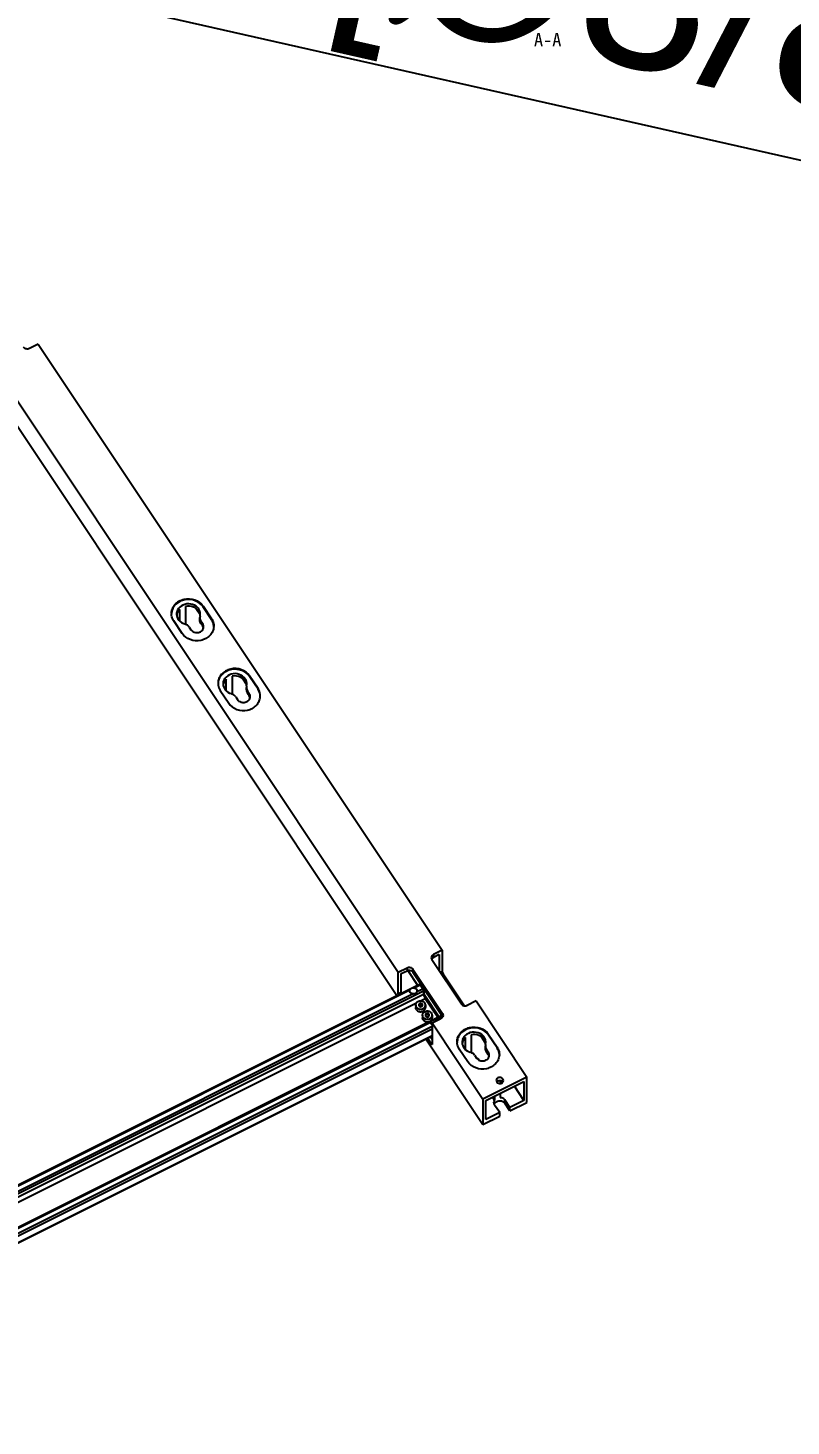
# Model space of a CAD drawing. Header units: millimetres. Extents: x 710 to 26878, y 589 to 5187.
# Drawn here: x 12131.1 to 12356.5, y 997.9 to 1411 of the extents above; entities that cross this region are included whole.
import ezdxf

# ---------------------------------------------------------------- set-up
doc = ezdxf.new("R2010")
doc.units = ezdxf.units.MM
doc.layers.add('02___PRT_ALL_AXES', color=7, linetype='Continuous')
doc.styles.get("Standard").update_dxf_attribs({"font": 'arial.ttf'})
doc.dimstyles.new('ISO-25', dxfattribs={"dimtxt": 50, "dimasz": 50, "dimexe": 1.25, "dimexo": 0.625, "dimtad": 1, "dimtxsty": 'Standard', "dimcen": 2.5, "dimadec": 0, "dimazin": 0, "dimtfac": 1, "dimtmove": 0, "dimatfit": 3, "dimfxl": 1, "dimarcsym": 0})

# ---------------------------------------------------------------- blocks, each defined once
blk = doc.blocks.new('*D145')
at = {"color": 0, "lineweight": -2, "transparency": 16777216}
for p, q in [((11954.53, 1463.33), (11905.76, 1474.36)), ((12003.29, 1452.31), (12011.1, 1450.54)), ((12422.23, 1357.59), (12059.87, 1439.52))]:
    blk.add_line(p, q, dxfattribs=at)
at = {"color": 0, "transparency": 16777216}
for points in [[(11956.36, 1471.46), (11952.69, 1455.21), (12003.29, 1452.31)], [(12061.7, 1447.65), (12058.03, 1431.39), (12011.1, 1450.54)]]:
    blk.add_solid(points, dxfattribs=at)
at = {"layer": 'Defpoints', "color": 0, "transparency": 16777216}
for p in [(12003.29, 1452.31), (12011.1, 1450.54)]:
    blk.add_point(p, dxfattribs=at)
at = {"color": 0, "transparency": 16777216, "insert": (12272.82, 1425.7), "char_height": 50, "attachment_point": 5, "rotation": 347.2603}
blk.add_mtext('∅8 [∅3/8"]', dxfattribs=at)

msp = doc.modelspace()

# ---------------------------------------------------------------- linework, layer by layer
at = {"color": 7, "linetype": 'Continuous'}
for p, q in [((12134.0949, 1317.5385), (12131.4968, 1316.2394)), ((12134.0949, 1317.5385), (12253.4699, 1138.476)), ((12121.1045, 1311.0433), (12240.4795, 1131.9808)), ((12119.259, 1306.3115), (12240.075, 1125.0875)), ((12177.6637, 1240.052), (12177.6637, 1234.7796)), ((12181.9246, 1237.5619), (12180.6919, 1239.411)), ((12182.8048, 1240.1434), (12182.8048, 1239.9434)), ((12182.8048, 1240.1434), (12185.3048, 1236.3934)), ((12185.3048, 1236.1934), (12182.8048, 1239.9434)), ((12176.6446, 1232.0633), (12174.1446, 1235.8133)), ((12175.9316, 1235.755), (12175.9316, 1239.1859)), ((12181.9056, 1237.1788), (12181.8562, 1236.7505)), ((12181.8562, 1236.0755), (12181.8562, 1236.7505)), ((12181.9056, 1237.1788), (12181.9741, 1237.7784)), ((12182.1911, 1235.6679), (12182.1911, 1234.9929)), ((12182.7068, 1234.8944), (12182.1911, 1235.6679)), ((12185.3048, 1236.3934), (12185.3048, 1236.1934)), ((12178.727, 1233.9359), (12179.2427, 1233.1623)), ((12182.7068, 1234.2194), (12182.1911, 1234.9929)), ((12182.7068, 1234.8944), (12182.7068, 1234.2194)), ((12191.4137, 1219.427), (12191.4137, 1214.1546)), ((12195.6957, 1216.9052), (12194.4286, 1218.8058)), ((12196.5548, 1219.5184), (12196.5548, 1219.3184)), ((12199.0548, 1215.7684), (12196.5548, 1219.5184)), ((12199.0548, 1215.5684), (12196.5548, 1219.3184)), ((12187.8946, 1215.1883), (12190.3946, 1211.4383)), ((12189.6816, 1215.13), (12189.6816, 1218.5609)), ((12195.6556, 1216.5538), (12195.6062, 1216.1255)), ((12195.6062, 1215.4505), (12195.6062, 1216.1255)), ((12195.6556, 1216.5538), (12195.7241, 1217.1534)), ((12195.9411, 1215.0429), (12195.9411, 1214.3679)), ((12196.4568, 1214.2694), (12195.9411, 1215.0429)), ((12199.0548, 1215.7684), (12199.0548, 1215.5684)), ((12192.477, 1213.3109), (12192.9927, 1212.5373)), ((12196.4568, 1213.5944), (12195.9411, 1214.3679)), ((12196.4568, 1214.2694), (12196.4568, 1213.5944)), ((12253.4699, 1138.476), (12250.8718, 1137.1769)), ((12250.8718, 1137.1769), (12250.8718, 1136.3019)), ((12252.6039, 1137.168), (12250.8718, 1136.3019)), ((12252.6039, 1137.168), (12252.6039, 1132.4138)), ((12253.4699, 1138.476), (12253.4699, 1132.151)), ((12240.4795, 1131.9808), (12243.0776, 1133.2798)), ((12240.4795, 1125.6558), (12240.4795, 1131.9808)), ((12241.3456, 1131.5388), (12243.0776, 1132.4048)), ((12243.0776, 1133.2798), (12243.0776, 1132.4048)), ((12243.3213, 1132.4765), (12246.2042, 1128.1521)), ((12244.7851, 1132.8836), (12253.5351, 1119.7586)), ((12244.7851, 1132.8836), (12244.7851, 1132.0086)), ((12244.7851, 1132.0086), (12253.5351, 1118.8836)), ((12250.4143, 1135.6982), (12259.1643, 1122.5732)), ((12252.9518, 1131.8919), (12253.4699, 1132.151)), ((12007.6166, 1008.8583), (12246.7356, 1128.4178)), ((12241.3456, 1126.0888), (12241.3456, 1131.5388)), ((12245.214, 1127.348), (12246.9592, 1128.2206)), ((12246.7356, 1128.4178), (12246.772, 1128.4171)), ((12247.0821, 1128.3021), (12246.772, 1128.4171)), ((12247.1757, 1128.2039), (12246.9592, 1128.2206)), ((12246.9592, 1128.2206), (12247.7092, 1127.0956)), ((12247.0821, 1128.3021), (12247.1132, 1128.2808)), ((12247.1757, 1128.2039), (12247.9257, 1127.0789)), ((12253.3268, 1131.3294), (12253.7199, 1131.526)), ((12253.7199, 1131.526), (12260.0287, 1122.0628)), ((12008.8961, 1006.9391), (12247.9592, 1126.4706)), ((12009.3961, 1006.1891), (12247.9592, 1125.4706)), ((12240.4795, 1125.6558), (12241.3456, 1126.0888)), ((12245.964, 1126.223), (12247.7092, 1127.0956)), ((12247.0311, 1123.5066), (12248.4592, 1124.2206)), ((12247.9257, 1127.0789), (12247.7092, 1127.0956)), ((12247.7092, 1127.0956), (12247.8048, 1126.9331)), ((12247.9257, 1127.0789), (12247.9882, 1126.9684)), ((12248.0507, 1126.7664), (12247.9592, 1126.4706)), ((12247.9592, 1126.4706), (12247.9592, 1125.4706)), ((12248.0507, 1125.7664), (12247.9592, 1125.4706)), ((12247.9882, 1126.9684), (12248.034, 1126.8539)), ((12248.0507, 1126.7664), (12248.0507, 1125.7664)), ((12248.195, 1125.1659), (12252.4542, 1118.7771)), ((12248.6757, 1124.2039), (12248.4592, 1124.2206)), ((12248.4592, 1124.2206), (12252.1797, 1118.6399)), ((12248.6757, 1124.2039), (12252.3337, 1118.7169)), ((12010.1461, 1005.0641), (12245.8741, 1122.9281)), ((12247.0776, 1122.8384), (12246.519, 1122.5591)), ((12246.519, 1122.5591), (12246.519, 1122.0005)), ((12247.0776, 1122.4384), (12246.519, 1122.1591)), ((12246.519, 1122.0005), (12247.0776, 1121.7212)), ((12247.6362, 1122.5591), (12247.0776, 1122.8384)), ((12247.0776, 1122.8384), (12247.0776, 1122.4384)), ((12247.6362, 1122.1591), (12247.0776, 1122.4384)), ((12247.0776, 1121.7212), (12247.6362, 1122.0005)), ((12247.6362, 1122.0005), (12247.6362, 1122.5591)), ((12249.0776, 1119.8384), (12248.519, 1119.5591)), ((12249.6362, 1119.5591), (12249.0776, 1119.8384)), ((12249.0776, 1119.8384), (12249.0776, 1119.4384)), ((12253.5351, 1119.7586), (12253.5351, 1118.8836)), ((12263.4699, 1123.476), (12260.8718, 1122.1769)), ((12263.4699, 1123.476), (12278.4699, 1100.976)), ((12013.9426, 999.5213), (12252.9856, 1119.0428)), ((12248.519, 1119.5591), (12248.519, 1119.0005)), ((12249.0776, 1119.4384), (12248.519, 1119.1591)), ((12248.519, 1119.0005), (12249.0776, 1118.7212)), ((12249.6362, 1119.1591), (12249.0776, 1119.4384)), ((12249.0776, 1118.7212), (12249.6362, 1119.0005)), ((12249.6362, 1119.0005), (12249.6362, 1119.5591)), ((12250.4795, 1116.9808), (12253.0776, 1118.2798)), ((12250.4795, 1116.9808), (12265.4795, 1094.4808)), ((12250.4795, 1116.9808), (12250.4795, 1110.6558)), ((12251.464, 1117.973), (12253.2092, 1118.8456)), ((12252.9856, 1119.0428), (12253.022, 1119.0421)), ((12253.3321, 1118.9271), (12253.022, 1119.0421)), ((12253.4257, 1118.8289), (12253.2092, 1118.8456)), ((12253.2092, 1118.8456), (12253.4298, 1118.5146)), ((12253.3321, 1118.9271), (12253.3632, 1118.9058)), ((12253.4257, 1118.8289), (12253.5188, 1118.6892)), ((12018.8267, 999.4044), (12250.4795, 1115.2308)), ((12019.8267, 997.9044), (12250.4795, 1113.2308)), ((12019.8562, 997.8601), (12250.4795, 1113.1718)), ((12248.634, 1112.249), (12265.4795, 1086.9808)), ((12249.0965, 1112.4803), (12250.2295, 1110.7808)), ((12249.9626, 1112.9133), (12250.4795, 1112.1378)), ((12250.0001, 1112.932), (12250.4795, 1112.2128)), ((12260.3066, 1109.1925), (12260.3066, 1112.6234)), ((12262.0387, 1113.4895), (12262.0387, 1108.2171)), ((12266.2996, 1110.9994), (12265.0669, 1112.8485)), ((12250.4795, 1110.9058), (12250.2295, 1110.7808)), ((12250.4795, 1110.6558), (12250.4531, 1110.5836)), ((12278.4699, 1100.976), (12265.4795, 1094.4808)), ((12266.3456, 1094.0388), (12277.6039, 1099.668)), ((12270.6227, 1100.0017), (12270.6227, 1099.099)), ((12277.6039, 1099.668), (12277.6039, 1094.043)), ((12278.4699, 1093.476), (12278.4699, 1100.976)), ((12268.2962, 1095.0141), (12268.8906, 1094.1225)), ((12268.8906, 1095.3113), (12268.8906, 1094.1225)), ((12270.6227, 1096.1773), (12270.6227, 1094.9885)), ((12277.6039, 1094.043), (12274.7914, 1098.2617)), ((12265.4795, 1094.4808), (12265.4795, 1086.9808)), ((12266.3456, 1088.4138), (12266.3456, 1094.0388)), ((12270.4592, 1090.4706), (12268.9592, 1092.7206)), ((12273.4903, 1091.9861), (12271.9903, 1094.2361)), ((12271.9903, 1093.2361), (12271.9903, 1094.2361)), ((12273.4903, 1090.9861), (12271.9903, 1093.2361)), ((12277.6039, 1094.043), (12273.4903, 1091.9861)), ((12273.4903, 1090.9861), (12278.4699, 1093.476)), ((12273.4903, 1090.9861), (12273.4903, 1091.9861)), ((12265.4795, 1086.9808), (12270.4592, 1089.4706)), ((12270.4592, 1090.4706), (12266.3456, 1088.4138)), ((12270.4592, 1089.4706), (12270.4592, 1090.4706))]:
    msp.add_line(p, q, dxfattribs=at)
for centre, radius, start, end in [((12177.2263, 1237.9786), 3.7516, 180.003287, 183.016956), ((12183.7293, 1236.0748), 1.8731, 179.980062, 182.732276), ((12179.3254, 1237.1015), 2.6494, 8.889045, 14.040323), ((12181.3412, 1233.3086), 1.6414, 23.795461, 33.70389), ((12181.4054, 1233.3366), 1.5715, 13.076667, 23.804619), ((12181.4678, 1234.0281), 1.507, 0.011071, 11.524019), ((12182.2354, 1234.2282), 3.7394, 356.835615, 0.002692), ((12190.9763, 1217.3536), 3.7515, 180.003267, 183.016924), ((12191.3768, 1216.4762), 2.6521, 167.82109, 171.30069), ((12192.9851, 1216.4523), 2.7428, 14.274516, 24.412006), ((12193.0639, 1216.4738), 2.6612, 7.76976, 14.243814), ((12195.0912, 1212.6836), 1.6414, 23.795461, 33.70389), ((12195.1554, 1212.7116), 1.5715, 13.076667, 23.804619), ((12195.2178, 1213.4031), 1.507, 0.011071, 11.524019), ((12195.9854, 1213.6032), 3.7393, 356.844115, 0.002678), ((12244.9511, 1124.7655), 0.8513, 92.515567, 105.970739), ((12244.9526, 1124.7508), 0.8661, 84.789781, 92.569345), ((12252.6853, 1126.8364), 4.7967, 201.867417, 207.655197), ((12252.5659, 1126.7629), 4.6569, 207.536498, 211.883991), ((12251.8994, 1126.3511), 3.8734, 211.919825, 213.667596), ((12252.6047, 1119.3034), 1.1225, 314.840592, 318.413416), ((12252.6804, 1118.3137), 1.0274, 27.733224, 33.692943)]:
    msp.add_arc(centre, radius, start, end, dxfattribs=at)
for points, knots in [([(12131.4968, 1316.2394), (12131.2122, 1316.0971), (12130.5407, 1316.0158), (12129.9578, 1316.3829), (12129.7893, 1316.6357)], [0, 0, 0, 0, 0.51161741, 1, 1, 1, 1]), ([(12173.4747, 1237.9784), (12173.4747, 1238.4507), (12173.6622, 1239.4193), (12174.4603, 1240.6885), (12175.6764, 1241.6595), (12177.6707, 1242.4308), (12180.4249, 1242.3035), (12182.2437, 1240.9851), (12182.8048, 1240.1434)], [0, 0, 0, 0, 0.11565564, 0.23499568, 0.35995321, 0.49005656, 0.75229482, 1, 1, 1, 1]), ([(12182.8048, 1239.9434), (12182.2664, 1240.7511), (12180.5468, 1242.0345), (12177.9156, 1242.2444), (12175.9594, 1241.6026), (12174.7217, 1240.7468), (12173.8427, 1239.5939), (12173.5572, 1238.6843), (12173.5021, 1238.231)], [0, 0, 0, 0, 0.24653851, 0.50779566, 0.63809011, 0.76380072, 0.88403199, 1, 1, 1, 1]), ([(12181.9745, 1237.7784), (12181.9746, 1238.1258), (12181.8288, 1238.8397), (12180.9986, 1240.0859), (12179.1629, 1240.9862), (12176.7842, 1240.7044), (12175.5546, 1239.5951), (12175.2401, 1238.9361)], [0, 0, 0, 0, 0.11655664, 0.23706959, 0.49198153, 0.75502911, 1, 1, 1, 1]), ([(12181.5968, 1238.4733), (12181.2346, 1239.0923), (12179.981, 1240.0932), (12178.4117, 1240.2063), (12177.6637, 1240.052)], [0, 0, 0, 0, 0.48425247, 1, 1, 1, 1]), ([(12174.1446, 1235.8133), (12174.046, 1235.9612), (12173.696, 1236.5646), (12173.5072, 1237.2627), (12173.4799, 1237.7811)], [0, 0, 0, 0, 0.25508366, 1, 1, 1, 1]), ([(12174.9748, 1237.7784), (12174.9749, 1237.1493), (12175.4966, 1235.811), (12176.7031, 1235.0965), (12177.3589, 1234.9054)], [0, 0, 0, 0, 0.47944173, 1, 1, 1, 1]), ([(12185.3048, 1236.3934), (12185.4128, 1236.2315), (12185.7916, 1235.57), (12185.9747, 1234.7953), (12185.9747, 1234.2284)], [0, 0, 0, 0, 0.25553988, 1, 1, 1, 1]), ([(12185.9695, 1234.2262), (12185.9421, 1234.7446), (12185.7531, 1235.4423), (12185.4034, 1236.0456), (12185.3048, 1236.1934)], [0, 0, 0, 0, 0.74504725, 1, 1, 1, 1]), ([(12185.969, 1234.0218), (12185.9433, 1233.5575), (12185.7098, 1232.6146), (12184.8727, 1231.3983), (12183.6453, 1230.4801), (12181.6671, 1229.7686), (12178.9688, 1229.9345), (12177.1954, 1231.2372), (12176.6446, 1232.0633)], [0, 0, 0, 0, 0.11576306, 0.23549866, 0.36080742, 0.49101129, 0.75282248, 1, 1, 1, 1]), ([(12178.727, 1233.9359), (12178.6509, 1234.05), (12178.292, 1234.4902), (12177.7701, 1234.7857), (12177.3589, 1234.9054)], [0, 0, 0, 0, 0.24261174, 1, 1, 1, 1]), ([(12179.2427, 1233.1623), (12179.4671, 1232.8257), (12180.1947, 1232.2985), (12181.2964, 1232.2466), (12182.0941, 1232.5573), (12182.7256, 1233.0536), (12182.9747, 1233.6509), (12182.9747, 1234.0284)], [0, 0, 0, 0, 0.24869238, 0.51195581, 0.64256657, 0.76800981, 1, 1, 1, 1]), ([(12196.5548, 1219.5184), (12195.9937, 1220.3601), (12194.1749, 1221.6786), (12191.4207, 1221.8058), (12189.4264, 1221.0345), (12188.2103, 1220.0635), (12187.4122, 1218.7943), (12187.2247, 1217.8257), (12187.2247, 1217.3534)], [0, 0, 0, 0, 0.24770621, 0.5099451, 0.64004793, 0.76500504, 0.88434469, 1, 1, 1, 1]), ([(12196.5548, 1219.3184), (12196.0164, 1220.1261), (12194.2968, 1221.4095), (12191.6656, 1221.6194), (12189.7094, 1220.9776), (12188.4717, 1220.1218), (12187.5927, 1218.9689), (12187.3072, 1218.0593), (12187.2521, 1217.606)], [0, 0, 0, 0, 0.24653851, 0.50779566, 0.63809011, 0.76380072, 0.88403199, 1, 1, 1, 1]), ([(12195.7245, 1217.1534), (12195.7246, 1217.5008), (12195.5788, 1218.2147), (12194.7486, 1219.4609), (12192.9129, 1220.3612), (12190.5342, 1220.0794), (12189.3046, 1218.9701), (12188.9901, 1218.3111)], [0, 0, 0, 0, 0.11655664, 0.23706959, 0.49198153, 0.75502911, 1, 1, 1, 1]), ([(12195.4827, 1217.5859), (12195.1696, 1218.2764), (12193.8929, 1219.444), (12192.2121, 1219.5917), (12191.4137, 1219.427)], [0, 0, 0, 0, 0.48187108, 1, 1, 1, 1]), ([(12187.2299, 1217.1561), (12187.2572, 1216.6377), (12187.446, 1215.9396), (12187.796, 1215.3362), (12187.8946, 1215.1883)], [0, 0, 0, 0, 0.74491588, 1, 1, 1, 1]), ([(12188.7248, 1217.1534), (12188.7249, 1216.5243), (12189.2466, 1215.186), (12190.4531, 1214.4715), (12191.1089, 1214.2804)], [0, 0, 0, 0, 0.47944173, 1, 1, 1, 1]), ([(12199.7247, 1213.6034), (12199.7247, 1214.1703), (12199.5416, 1214.945), (12199.1628, 1215.6065), (12199.0548, 1215.7684)], [0, 0, 0, 0, 0.74445986, 1, 1, 1, 1]), ([(12199.7195, 1213.6012), (12199.6921, 1214.1196), (12199.5031, 1214.8173), (12199.1534, 1215.4206), (12199.0548, 1215.5684)], [0, 0, 0, 0, 0.74504725, 1, 1, 1, 1]), ([(12190.3946, 1211.4383), (12190.9454, 1210.6121), (12192.7189, 1209.3094), (12195.4175, 1209.1436), (12197.3956, 1209.8553), (12198.623, 1210.7736), (12199.46, 1211.9901), (12199.6934, 1212.933), (12199.7191, 1213.3973)], [0, 0, 0, 0, 0.24718032, 0.5089923, 0.63919567, 0.76450324, 0.88423752, 1, 1, 1, 1]), ([(12192.477, 1213.3109), (12192.4009, 1213.425), (12192.042, 1213.8652), (12191.5201, 1214.1607), (12191.1089, 1214.2804)], [0, 0, 0, 0, 0.24261174, 1, 1, 1, 1]), ([(12192.9927, 1212.5373), (12193.2171, 1212.2007), (12193.9447, 1211.6735), (12195.0464, 1211.6216), (12195.8441, 1211.9323), (12196.4756, 1212.4286), (12196.7247, 1213.0259), (12196.7247, 1213.4034)], [0, 0, 0, 0, 0.24869238, 0.51195581, 0.64256657, 0.76800981, 1, 1, 1, 1]), ([(12250.8718, 1137.1769), (12250.6913, 1137.0867), (12250.374, 1136.8256), (12250.2469, 1136.4282), (12250.2469, 1136.2394)], [0, 0, 0, 0, 0.51664078, 1, 1, 1, 1]), ([(12243.0776, 1133.2798), (12243.3622, 1133.4221), (12244.0337, 1133.5035), (12244.6166, 1133.1363), (12244.7851, 1132.8836)], [0, 0, 0, 0, 0.51161741, 1, 1, 1, 1]), ([(12243.0776, 1132.4048), (12243.3622, 1132.5471), (12244.0337, 1132.6285), (12244.6166, 1132.2613), (12244.7851, 1132.0086)], [0, 0, 0, 0, 0.51161741, 1, 1, 1, 1]), ([(12253.4699, 1132.151), (12253.4699, 1132.0524), (12253.5492, 1131.8331), (12253.6493, 1131.6319), (12253.7199, 1131.526)], [0, 0, 0, 0, 0.43654035, 1, 1, 1, 1]), ([(12246.772, 1128.4171), (12246.779, 1128.4145), (12246.8138, 1128.3964), (12246.8421, 1128.3683), (12246.8635, 1128.3451)], [0, 0, 0, 0, 0.18980371, 1, 1, 1, 1]), ([(12240.5658, 1125.3373), (12240.5528, 1125.3682), (12240.5136, 1125.4707), (12240.4795, 1125.5791), (12240.4795, 1125.6558)], [0, 0, 0, 0, 0.30405235, 1, 1, 1, 1]), ([(12241.3456, 1126.0888), (12241.3456, 1126.0704), (12241.3559, 1125.9732), (12241.3879, 1125.8799), (12241.417, 1125.8066)], [0, 0, 0, 0, 0.18933976, 1, 1, 1, 1]), ([(12244.5537, 1125.6364), (12244.5811, 1125.6468), (12244.6934, 1125.684), (12244.8115, 1125.7031), (12244.9003, 1125.7072)], [0, 0, 0, 0, 0.24831997, 1, 1, 1, 1]), ([(12244.9003, 1125.7072), (12244.9879, 1125.7111), (12245.1635, 1125.6992), (12245.3317, 1125.6474), (12245.4108, 1125.6121)], [0, 0, 0, 0, 0.50340501, 1, 1, 1, 1]), ([(12245.0312, 1125.6133), (12245.0504, 1125.6115), (12245.126, 1125.6021), (12245.2004, 1125.5824), (12245.2537, 1125.5622)], [0, 0, 0, 0, 0.2519309, 1, 1, 1, 1]), ([(12247.8048, 1126.9331), (12247.82, 1126.9041), (12247.8734, 1126.795), (12247.9182, 1126.6809), (12247.9401, 1126.5948)], [0, 0, 0, 0, 0.26880649, 1, 1, 1, 1]), ([(12247.9592, 1125.4706), (12247.9592, 1125.3329), (12248.0515, 1125.0119), (12248.1804, 1124.713), (12248.2679, 1124.5455)], [0, 0, 0, 0, 0.42144496, 1, 1, 1, 1]), ([(12248.0507, 1125.7664), (12248.0507, 1125.7445), (12248.0563, 1125.6397), (12248.0777, 1125.5363), (12248.0982, 1125.4559)], [0, 0, 0, 0, 0.20861436, 1, 1, 1, 1]), ([(12248.0982, 1125.4559), (12248.1063, 1125.4241), (12248.1447, 1125.2866), (12248.1929, 1125.1519), (12248.2337, 1125.0498)], [0, 0, 0, 0, 0.22988505, 1, 1, 1, 1]), ([(12259.1643, 1122.5732), (12259.3328, 1122.3204), (12259.9157, 1121.9533), (12260.5872, 1122.0346), (12260.8718, 1122.1769)], [0, 0, 0, 0, 0.48838259, 1, 1, 1, 1]), ([(12253.022, 1119.0421), (12253.029, 1119.0395), (12253.0638, 1119.0214), (12253.0921, 1118.9933), (12253.1135, 1118.9701)], [0, 0, 0, 0, 0.18980371, 1, 1, 1, 1]), ([(12250.4531, 1110.5836), (12250.4236, 1110.5685), (12250.3181, 1110.651), (12250.2678, 1110.7234), (12250.2295, 1110.7808)], [0, 0, 0, 0, 0.32450668, 1, 1, 1, 1]), ([(12270.6227, 1094.9885), (12270.7615, 1094.9783), (12271.2841, 1094.8877), (12271.7735, 1094.5614), (12271.9903, 1094.2361)], [0, 0, 0, 0, 0.26267449, 1, 1, 1, 1]), ([(12269.0864, 1093.401), (12269.4432, 1093.8038), (12270.5926, 1094.2414), (12271.696, 1093.6775), (12271.9903, 1093.2361)], [0, 0, 0, 0, 0.50360057, 1, 1, 1, 1])]:
    msp.add_open_spline(points, degree=3, knots=knots, dxfattribs=at)
for points in [[(12175.2401, 1238.9361), (12175.0696, 1238.5788), (12174.9746, 1238.1743), (12174.9748, 1237.7784)], [(12175.2837, 1238.3485), (12175.1433, 1238.079), (12175.0457, 1237.7821), (12175.002, 1237.4814)], [(12175.9316, 1239.1859), (12175.6714, 1238.9476), (12175.4467, 1238.6616), (12175.2837, 1238.3485)], [(12181.8956, 1237.7443), (12181.8319, 1237.9991), (12181.7295, 1238.2467), (12181.5968, 1238.4733)], [(12181.8562, 1236.7505), (12181.8561, 1236.54), (12181.8927, 1236.3268), (12181.9617, 1236.128)], [(12182.1911, 1234.9929), (12181.9975, 1235.2833), (12181.875, 1235.637), (12181.8583, 1235.9855)], [(12181.9617, 1236.128), (12182.0179, 1235.9661), (12182.096, 1235.8105), (12182.1911, 1235.6679)], [(12182.9443, 1234.3291), (12182.9035, 1234.5294), (12182.8201, 1234.7243), (12182.7068, 1234.8944)], [(12188.9901, 1218.3111), (12188.8196, 1217.9538), (12188.7246, 1217.5493), (12188.7248, 1217.1534)], [(12189.1059, 1217.8539), (12188.9573, 1217.6013), (12188.8462, 1217.3221), (12188.7844, 1217.0357)], [(12189.6816, 1218.5609), (12189.4575, 1218.3557), (12189.26, 1218.1159), (12189.1059, 1217.8539)], [(12195.6062, 1216.1255), (12195.6061, 1215.915), (12195.6427, 1215.7018), (12195.7117, 1215.503)], [(12195.6062, 1215.4505), (12195.6061, 1215.2465), (12195.6405, 1215.0399), (12195.7054, 1214.8465)], [(12195.7054, 1214.8465), (12195.762, 1214.678), (12195.8424, 1214.5159), (12195.9411, 1214.3679)], [(12195.7117, 1215.503), (12195.7679, 1215.3411), (12195.846, 1215.1855), (12195.9411, 1215.0429)], [(12196.6943, 1213.7041), (12196.6535, 1213.9044), (12196.5701, 1214.0993), (12196.4568, 1214.2694)], [(12250.2469, 1136.2394), (12250.2468, 1136.0506), (12250.3095, 1135.8553), (12250.4143, 1135.6982)], [(12250.8718, 1136.3019), (12250.6579, 1136.195), (12250.4641, 1136.0172), (12250.3548, 1135.8044)], [(12246.8635, 1128.3451), (12246.8989, 1128.3066), (12246.9301, 1128.2641), (12246.9592, 1128.2206)], [(12247.1132, 1128.2808), (12247.1375, 1128.2584), (12247.1574, 1128.2314), (12247.1757, 1128.2039)], [(12247.9401, 1126.5948), (12247.9505, 1126.5542), (12247.9592, 1126.5125), (12247.9592, 1126.4706)], [(12248.034, 1126.8539), (12248.0427, 1126.8255), (12248.0507, 1126.7961), (12248.0507, 1126.7664)], [(12248.2679, 1124.5455), (12248.3261, 1124.4341), (12248.3895, 1124.3252), (12248.4592, 1124.2206)], [(12253.5351, 1119.7586), (12253.6399, 1119.6014), (12253.7027, 1119.4062), (12253.7026, 1119.2173)], [(12253.3962, 1118.5074), (12253.3037, 1118.4154), (12253.1944, 1118.3382), (12253.0776, 1118.2798)], [(12253.1135, 1118.9701), (12253.1489, 1118.9316), (12253.1801, 1118.8891), (12253.2092, 1118.8456)], [(12253.3632, 1118.9058), (12253.3875, 1118.8834), (12253.4074, 1118.8564), (12253.4257, 1118.8289)], [(12253.7026, 1119.2173), (12253.7025, 1118.9814), (12253.6009, 1118.7348), (12253.4443, 1118.5583)], [(12269.5483, 1099.5313), (12269.6044, 1099.622), (12269.6778, 1099.7035), (12269.761, 1099.7703)], [(12269.761, 1099.7703), (12269.8787, 1099.8648), (12270.0203, 1099.9337), (12270.1662, 1099.9726)], [(12270.1662, 1099.9726), (12270.4591, 1100.0505), (12270.8071, 1100.0086), (12271.0677, 1099.8538)], [(12271.0677, 1099.8538), (12271.1918, 1099.7801), (12271.304, 1099.6781), (12271.384, 1099.558)], [(12268.7247, 1093.4784), (12268.7247, 1093.7001), (12268.785, 1093.9276), (12268.8906, 1094.1225)], [(12268.9592, 1092.7206), (12268.8125, 1092.9406), (12268.7247, 1093.214), (12268.7247, 1093.4784)], [(12268.8256, 1092.9853), (12268.8878, 1093.1366), (12268.9779, 1093.2786), (12269.0864, 1093.401)]]:
    msp.add_open_spline(points, degree=3, dxfattribs=at)
at = {"layer": '02___PRT_ALL_AXES', "color": 7, "linetype": 'Continuous'}
for p, q in [((12007.7711, 1008.6266), (12243.9412, 1126.7116)), ((12008.5211, 1007.5016), (12244.6912, 1125.5866)), ((12243.9026, 1126.4673), (12243.9412, 1126.7116)), ((12246.0026, 1126.4673), (12245.964, 1126.223)), ((12245.6576, 1122.2798), (12245.6576, 1121.5298)), ((12248.4976, 1122.2798), (12248.4976, 1121.5298)), ((12014.2607, 999.3714), (12250.1912, 1117.3366)), ((12018.4517, 999.9669), (12250.4795, 1115.9808)), ((12247.6576, 1119.2798), (12247.6576, 1118.5298)), ((12250.1526, 1117.0923), (12250.1912, 1117.3366)), ((12250.4976, 1119.2798), (12250.4976, 1118.5298)), ((12267.1798, 1113.5809), (12269.6798, 1109.8309)), ((12267.1798, 1113.5809), (12267.1798, 1113.3809)), ((12269.6798, 1109.6309), (12267.1798, 1113.3809)), ((12261.0196, 1105.5008), (12258.5196, 1109.2508)), ((12263.102, 1107.3734), (12263.6177, 1106.5998)), ((12266.2806, 1110.6163), (12266.2312, 1110.188)), ((12266.2312, 1109.513), (12266.2312, 1110.188)), ((12266.2806, 1110.6163), (12266.3491, 1111.2159)), ((12267.0818, 1108.3319), (12266.5661, 1109.1054)), ((12266.5661, 1109.1054), (12266.5661, 1108.4304)), ((12267.0818, 1107.6569), (12266.5661, 1108.4304)), ((12267.0818, 1108.3319), (12267.0818, 1107.6569)), ((12269.6798, 1109.8309), (12269.6798, 1109.6309))]:
    msp.add_line(p, q, dxfattribs=at)
for centre, radius, start, end in [((12250.9445, 1117.0925), 0.7919, 180.01338, 191.500579), ((12261.6013, 1111.4161), 3.7516, 180.003287, 183.016956), ((12268.1043, 1109.5123), 1.8731, 179.980062, 182.732276), ((12263.7004, 1110.539), 2.6494, 8.889018, 14.040329), ((12265.7162, 1106.7461), 1.6414, 23.795461, 33.70389), ((12265.7804, 1106.7741), 1.5715, 13.076667, 23.804619), ((12265.8428, 1107.4656), 1.507, 0.011071, 11.524019), ((12266.6104, 1107.6657), 3.7394, 356.835615, 0.002692), ((12263.0249, 1104.7133), 1.89, 42.425977, 54.018742)]:
    msp.add_arc(centre, radius, start, end, dxfattribs=at)
for points in [[(12244.0433, 1126.0127), (12243.9553, 1126.1447), (12243.9026, 1126.3087), (12243.9026, 1126.4673)], [(12245.8619, 1126.922), (12245.9499, 1126.79), (12246.0027, 1126.626), (12246.0026, 1126.4673)], [(12250.2933, 1116.6377), (12250.2337, 1116.727), (12250.1899, 1116.8294), (12250.1685, 1116.9346)], [(12250.478, 1116.4342), (12250.4074, 1116.4926), (12250.3441, 1116.5614), (12250.2933, 1116.6377)], [(12251.464, 1117.973), (12251.6449, 1117.9327), (12251.8226, 1117.8462), (12251.9602, 1117.7219)], [(12259.6151, 1112.3736), (12259.4446, 1112.0163), (12259.3496, 1111.6118), (12259.3498, 1111.2159)], [(12259.6587, 1111.786), (12259.5183, 1111.5165), (12259.4207, 1111.2196), (12259.377, 1110.9189)], [(12260.3066, 1112.6234), (12260.0464, 1112.3851), (12259.8217, 1112.0991), (12259.6587, 1111.786)], [(12266.2706, 1111.1818), (12266.2069, 1111.4366), (12266.1045, 1111.6842), (12265.9718, 1111.9108)], [(12266.2312, 1110.188), (12266.2311, 1109.9775), (12266.2677, 1109.7643), (12266.3367, 1109.5655)], [(12266.5661, 1108.4304), (12266.3725, 1108.7208), (12266.25, 1109.0745), (12266.2333, 1109.423)], [(12266.3367, 1109.5655), (12266.3929, 1109.4036), (12266.471, 1109.248), (12266.5661, 1109.1054)], [(12267.3193, 1107.7666), (12267.2785, 1107.9669), (12267.1951, 1108.1618), (12267.0818, 1108.3319)], [(12264.1353, 1106.2427), (12264.0355, 1106.3153), (12263.9283, 1106.3786), (12263.817, 1106.4319)], [(12269.4247, 1099.9784), (12269.4247, 1099.8197), (12269.4774, 1099.6557), (12269.5654, 1099.5237)], [(12271.5247, 1099.9784), (12271.5248, 1100.137), (12271.472, 1100.301), (12271.384, 1100.433)]]:
    msp.add_open_spline(points, degree=3, dxfattribs=at)
for points, knots in [([(12243.9412, 1126.7116), (12244.012, 1126.9314), (12244.4394, 1127.2754), (12244.9539, 1127.4059), (12245.214, 1127.348)], [0, 0, 0, 0, 0.46426495, 1, 1, 1, 1]), ([(12244.6912, 1125.5866), (12244.6244, 1125.6015), (12244.3743, 1125.6796), (12244.1506, 1125.8517), (12244.0433, 1126.0127)], [0, 0, 0, 0, 0.26130852, 1, 1, 1, 1]), ([(12245.964, 1126.223), (12245.8856, 1125.9796), (12245.5264, 1125.4991), (12244.9475, 1125.5296), (12244.6912, 1125.5866)], [0, 0, 0, 0, 0.49339241, 1, 1, 1, 1]), ([(12245.214, 1127.348), (12245.2808, 1127.3331), (12245.5309, 1127.2551), (12245.7546, 1127.083), (12245.8619, 1126.922)], [0, 0, 0, 0, 0.26130852, 1, 1, 1, 1]), ([(12245.6576, 1122.2798), (12245.6576, 1122.3469), (12245.6704, 1122.482), (12245.7275, 1122.6784), (12245.8209, 1122.864), (12245.9915, 1123.0924), (12246.2828, 1123.3254), (12246.7083, 1123.4897), (12247.1709, 1123.5287), (12247.6242, 1123.4384), (12248.0223, 1123.2274), (12248.2285, 1123.013), (12248.3074, 1122.8947)], [0, 0, 0, 0, 0.05744116, 0.11538051, 0.17425145, 0.23437151, 0.35848231, 0.48770446, 0.61961021, 0.75082069, 0.87819904, 1, 1, 1, 1]), ([(12245.8479, 1121.6649), (12245.7871, 1121.7561), (12245.691, 1121.9544), (12245.6576, 1122.1725), (12245.6576, 1122.2798)], [0, 0, 0, 0, 0.50525533, 1, 1, 1, 1]), ([(12245.8479, 1120.9149), (12245.7871, 1121.0061), (12245.691, 1121.2044), (12245.6576, 1121.4225), (12245.6576, 1121.5298)], [0, 0, 0, 0, 0.50525533, 1, 1, 1, 1]), ([(12245.8479, 1121.6649), (12245.9267, 1121.5466), (12246.1329, 1121.3322), (12246.531, 1121.1213), (12246.9844, 1121.0309), (12247.4469, 1121.0699), (12247.8724, 1121.2343), (12248.1637, 1121.4672), (12248.3344, 1121.6956), (12248.4277, 1121.8812), (12248.4848, 1122.0777), (12248.4976, 1122.2127), (12248.4976, 1122.2798)], [0, 0, 0, 0, 0.12180096, 0.24917931, 0.38038979, 0.51229554, 0.64151769, 0.76562849, 0.82574855, 0.88461949, 0.94255884, 1, 1, 1, 1]), ([(12245.8479, 1120.9149), (12245.861, 1120.8952), (12245.9166, 1120.8169), (12245.9814, 1120.7452), (12246.0341, 1120.6958)], [0, 0, 0, 0, 0.24716996, 1, 1, 1, 1]), ([(12246.0341, 1120.6958), (12246.1319, 1120.604), (12246.3607, 1120.447), (12246.7575, 1120.313), (12247.1817, 1120.2851), (12247.597, 1120.3657), (12247.9682, 1120.5485), (12248.2629, 1120.8194), (12248.4533, 1121.1561), (12248.4976, 1121.407), (12248.4976, 1121.5298)], [0, 0, 0, 0, 0.12519237, 0.25475518, 0.38646432, 0.51746271, 0.64510058, 0.76774868, 0.88543016, 1, 1, 1, 1]), ([(12247.6576, 1119.2798), (12247.6576, 1119.3469), (12247.6704, 1119.482), (12247.7275, 1119.6784), (12247.8209, 1119.864), (12247.9915, 1120.0924), (12248.2828, 1120.3254), (12248.7083, 1120.4897), (12249.1709, 1120.5287), (12249.6242, 1120.4384), (12250.0223, 1120.2274), (12250.2285, 1120.013), (12250.3074, 1119.8947)], [0, 0, 0, 0, 0.05744116, 0.11538051, 0.17425145, 0.23437151, 0.35848231, 0.48770446, 0.61961021, 0.75082069, 0.87819904, 1, 1, 1, 1]), ([(12248.4976, 1122.2798), (12248.4976, 1122.3871), (12248.4642, 1122.6053), (12248.3682, 1122.8035), (12248.3074, 1122.8947)], [0, 0, 0, 0, 0.49474467, 1, 1, 1, 1]), ([(12250.4976, 1119.2798), (12250.4976, 1119.3871), (12250.4642, 1119.6053), (12250.3682, 1119.8035), (12250.3074, 1119.8947)], [0, 0, 0, 0, 0.49474467, 1, 1, 1, 1]), ([(12247.8479, 1118.6649), (12247.7871, 1118.7561), (12247.691, 1118.9544), (12247.6576, 1119.1725), (12247.6576, 1119.2798)], [0, 0, 0, 0, 0.50525533, 1, 1, 1, 1]), ([(12247.8479, 1117.9149), (12247.7871, 1118.0061), (12247.691, 1118.2044), (12247.6576, 1118.4225), (12247.6576, 1118.5298)], [0, 0, 0, 0, 0.50525533, 1, 1, 1, 1]), ([(12247.8479, 1118.6649), (12247.9267, 1118.5466), (12248.1329, 1118.3322), (12248.531, 1118.1213), (12248.9844, 1118.0309), (12249.4469, 1118.0699), (12249.8724, 1118.2343), (12250.1637, 1118.4672), (12250.3344, 1118.6956), (12250.4277, 1118.8812), (12250.4848, 1119.0777), (12250.4976, 1119.2127), (12250.4976, 1119.2798)], [0, 0, 0, 0, 0.12180096, 0.24917931, 0.38038979, 0.51229554, 0.64151769, 0.76562849, 0.82574855, 0.88461949, 0.94255884, 1, 1, 1, 1]), ([(12247.8479, 1117.9149), (12247.861, 1117.8952), (12247.9166, 1117.8169), (12247.9814, 1117.7452), (12248.0341, 1117.6958)], [0, 0, 0, 0, 0.24716996, 1, 1, 1, 1]), ([(12248.0341, 1117.6958), (12248.1319, 1117.604), (12248.3607, 1117.447), (12248.7575, 1117.313), (12249.1817, 1117.2851), (12249.597, 1117.3657), (12249.9682, 1117.5485), (12250.2629, 1117.8194), (12250.4533, 1118.1561), (12250.4976, 1118.407), (12250.4976, 1118.5298)], [0, 0, 0, 0, 0.12519237, 0.25475518, 0.38646432, 0.51746271, 0.64510058, 0.76774868, 0.88543016, 1, 1, 1, 1]), ([(12250.1912, 1117.3366), (12250.262, 1117.5564), (12250.6894, 1117.9004), (12251.2039, 1118.0309), (12251.464, 1117.973)], [0, 0, 0, 0, 0.46426495, 1, 1, 1, 1]), ([(12257.8497, 1111.4159), (12257.8497, 1111.8882), (12258.0372, 1112.8568), (12258.8353, 1114.126), (12260.0514, 1115.097), (12262.0457, 1115.8683), (12264.7999, 1115.741), (12266.6187, 1114.4226), (12267.1798, 1113.5809)], [0, 0, 0, 0, 0.11565564, 0.23499568, 0.35995321, 0.49005656, 0.75229482, 1, 1, 1, 1]), ([(12267.1798, 1113.3809), (12266.6414, 1114.1886), (12264.9218, 1115.472), (12262.2906, 1115.6819), (12260.3344, 1115.0401), (12259.0967, 1114.1843), (12258.2177, 1113.0314), (12257.9322, 1112.1218), (12257.8771, 1111.6685)], [0, 0, 0, 0, 0.24653851, 0.50779566, 0.63809011, 0.76380072, 0.88403199, 1, 1, 1, 1]), ([(12266.3495, 1111.2159), (12266.3496, 1111.5633), (12266.2038, 1112.2772), (12265.3736, 1113.5234), (12263.5379, 1114.4237), (12261.1592, 1114.1419), (12259.9296, 1113.0326), (12259.6151, 1112.3736)], [0, 0, 0, 0, 0.11655664, 0.23706959, 0.49198153, 0.75502911, 1, 1, 1, 1]), ([(12265.9718, 1111.9108), (12265.6096, 1112.5297), (12264.356, 1113.5307), (12262.7867, 1113.6438), (12262.0387, 1113.4895)], [0, 0, 0, 0, 0.48425244, 1, 1, 1, 1]), ([(12258.5196, 1109.2508), (12258.421, 1109.3987), (12258.071, 1110.0021), (12257.8822, 1110.7002), (12257.8549, 1111.2186)], [0, 0, 0, 0, 0.25508366, 1, 1, 1, 1]), ([(12259.3498, 1111.2159), (12259.3499, 1110.5868), (12259.8716, 1109.2485), (12261.0781, 1108.534), (12261.7339, 1108.3429)], [0, 0, 0, 0, 0.47944173, 1, 1, 1, 1]), ([(12270.344, 1107.4593), (12270.3183, 1106.995), (12270.0848, 1106.0521), (12269.2477, 1104.8358), (12268.0203, 1103.9176), (12266.0421, 1103.2061), (12263.3438, 1103.372), (12261.5704, 1104.6747), (12261.0196, 1105.5008)], [0, 0, 0, 0, 0.11576306, 0.23549866, 0.36080742, 0.49101129, 0.75282248, 1, 1, 1, 1]), ([(12263.102, 1107.3734), (12263.0259, 1107.4875), (12262.667, 1107.9277), (12262.1451, 1108.2232), (12261.7339, 1108.3429)], [0, 0, 0, 0, 0.24261174, 1, 1, 1, 1]), ([(12263.6177, 1106.5998), (12263.8421, 1106.2632), (12264.5697, 1105.736), (12265.6714, 1105.6841), (12266.4691, 1105.9948), (12267.1006, 1106.4911), (12267.3497, 1107.0884), (12267.3497, 1107.4659)], [0, 0, 0, 0, 0.24869238, 0.51195581, 0.64256657, 0.76800981, 1, 1, 1, 1]), ([(12269.6798, 1109.8309), (12269.7878, 1109.669), (12270.1666, 1109.0075), (12270.3497, 1108.2328), (12270.3497, 1107.6659)], [0, 0, 0, 0, 0.25553988, 1, 1, 1, 1]), ([(12270.3445, 1107.6637), (12270.3171, 1108.1821), (12270.1281, 1108.8798), (12269.7784, 1109.4831), (12269.6798, 1109.6309)], [0, 0, 0, 0, 0.74504725, 1, 1, 1, 1]), ([(12271.384, 1100.433), (12271.2662, 1100.6098), (12270.8831, 1100.8864), (12270.1994, 1100.9194), (12269.601, 1100.5995), (12269.4247, 1100.1765), (12269.4247, 1099.9784)], [0, 0, 0, 0, 0.2494945, 0.5135215, 0.76731349, 1, 1, 1, 1]), ([(12269.5654, 1099.5237), (12269.6833, 1099.3469), (12270.0663, 1099.0703), (12270.75, 1099.0373), (12271.3484, 1099.3573), (12271.5247, 1099.7802), (12271.5247, 1099.9784)], [0, 0, 0, 0, 0.2494945, 0.5135215, 0.76731349, 1, 1, 1, 1])]:
    msp.add_open_spline(points, degree=3, knots=knots, dxfattribs=at)

# ---------------------------------------------------------------- texts
at = {"color": 2, "linetype": 'Continuous', "lineweight": -3, "insert": (12288.6768, 1409.5224), "char_height": 3.96875, "width": 100.0125, "attachment_point": 3, "line_spacing_factor": 0.9}
msp.add_mtext('{\\fSimSun|b0|i0|c134|p2;A-A}', dxfattribs=at)

# ---------------------------------------------------------------- dimensions: what is measured, and where the dimension line sits
dim = msp.add_diameter_dim_2p(p1=(12003.2946, 1452.3083), p2=(12011.0976, 1450.5441), dimstyle='ISO-25')
dim.commit()
dim.dimension.update_dxf_attribs({"geometry": '*D145', "text_midpoint": (12272.8175, 1425.7042)})

doc.saveas('drawing.dxf')
